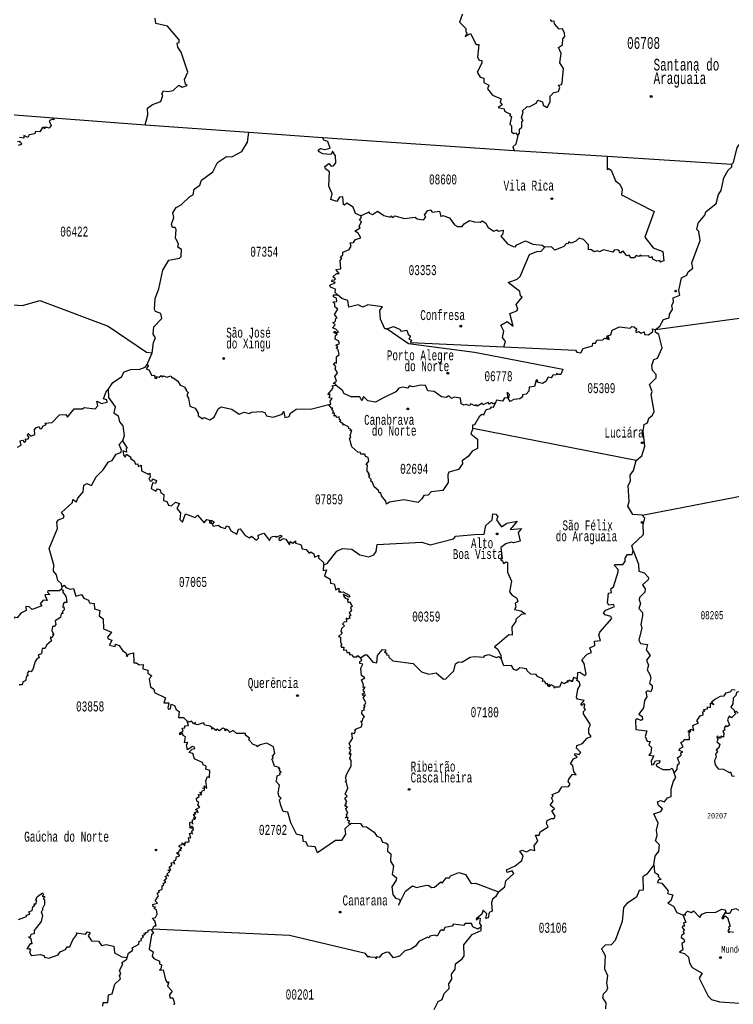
# Model space of a CAD drawing. Header units: millimetres. Extents: x 9851 to 10267, y 23387 to 23778.
# Drawn here: x 10053.2 to 10088.58, y 23584.72 to 23633.55 of the extents above; entities that cross this region are included whole.
import ezdxf
from ezdxf.enums import TextEntityAlignment as Align

# ---------------------------------------------------------------- set-up
doc = ezdxf.new("R2010")
doc.units = ezdxf.units.MM
doc.layers.add('3', color=7, linetype='Continuous')
doc.styles.add('MONOTXT', font='MONOTXT', dxfattribs={"height": 0.2})

# ---------------------------------------------------------------- blocks, each defined once
blk = doc.blocks.new('SEDE')
at = {"layer": '3', "color": 7, "linetype": 'Continuous'}
blk.add_circle((0, 0), 0.00451, dxfattribs=at)

msp = doc.modelspace()

# ---------------------------------------------------------------- linework, layer by layer
at = {"color": 7, "linetype": 'Continuous'}
for p, q in [((10049.691, 23629.077), (10054.872, 23628.686)), ((10054.872, 23628.686), (10059.423, 23628.344)), ((10059.423, 23628.344), (10064.557, 23627.976)), ((10064.557, 23627.976), (10068.203, 23627.719)), ((10068.203, 23627.719), (10077.714, 23627.068)), ((10077.714, 23627.068), (10082.328, 23626.788)), ((10082.328, 23626.788), (10088.508, 23626.385)), ((10059.524, 23616.45), (10059.772, 23617.026)), ((10083.77, 23611.691), (10075.663, 23613.282)), ((10084.058, 23608.981), (10093.977, 23610.897)), ((10055.283, 23605.427), (10055.272, 23605.302))]:
    msp.add_line(p, q, dxfattribs=at)
for points in [[(10059.423, 23628.344), (10059.55, 23628.828), (10059.541, 23629.162), (10059.787, 23629.352), (10060.19, 23629.492), (10060.29, 23629.794), (10060.245, 23629.883), (10060.332, 23630.024), (10060.539, 23629.988), (10060.806, 23630.044), (10061.093, 23630.302), (10061.257, 23630.21), (10061.498, 23630.293), (10061.418, 23630.355), (10061.361, 23630.582), (10061.54, 23630.96), (10061.198, 23631.936), (10061.039, 23632.19), (10061.011, 23632.391), (10061.111, 23632.425), (10061.112, 23632.551), (10060.527, 23633.23), (10059.944, 23633.362), (10059.909, 23633.635)], [(10075.16, 23633.841), (10074.999, 23633.428), (10075.317, 23633.119), (10075.319, 23632.954), (10075.388, 23632.89), (10075.289, 23632.728), (10075.541, 23632.873), (10075.825, 23632.327), (10075.964, 23632.317), (10075.888, 23631.699), (10075.987, 23631.549), (10076.112, 23631.536), (10076.118, 23631.391), (10075.872, 23630.952), (10076.035, 23630.699), (10076.206, 23630.658), (10076.206, 23630.444), (10076.452, 23630.312), (10076.398, 23630.126), (10076.633, 23629.803), (10077.07, 23629.627), (10077.012, 23629.471), (10077.127, 23629.328), (10076.927, 23629.203), (10077.212, 23629.14), (10077.233, 23629.02), (10077.527, 23628.872), (10077.49, 23628.798), (10077.585, 23628.747), (10077.506, 23628.365), (10077.583, 23628.295), (10077.586, 23627.99), (10077.691, 23627.917), (10077.782, 23627.946), (10077.903, 23627.808)], [(10077.903, 23627.808), (10077.985, 23627.929), (10077.979, 23628.124), (10078.089, 23628.225), (10078.091, 23628.521), (10078.159, 23628.532), (10078.085, 23628.686), (10078.156, 23628.965), (10078.115, 23629.02), (10078.363, 23629.249), (10078.46, 23629.231), (10078.801, 23629.412), (10078.894, 23629.557), (10079.123, 23629.48), (10079.153, 23629.317), (10079.357, 23629.202), (10079.504, 23629.478), (10079.491, 23629.769), (10079.677, 23629.937), (10079.909, 23629.986), (10079.978, 23630.192), (10079.911, 23630.314), (10080.06, 23630.342), (10080.086, 23630.425), (10080.164, 23631.136), (10079.986, 23631.413), (10080.045, 23631.87), (10079.92, 23632.18), (10080.118, 23632.305), (10080.125, 23632.604), (10080.232, 23632.72), (10080.206, 23632.882), (10080.104, 23633.095), (10079.953, 23633.084), (10079.709, 23633.346), (10079.697, 23633.479), (10079.589, 23633.457), (10079.516, 23633.559)], [(10088.508, 23626.385), (10088.595, 23626.478), (10088.778, 23627.208), (10089.247, 23627.841), (10089.367, 23628.522), (10089.683, 23628.854), (10089.683, 23629.072), (10089.861, 23629.34), (10089.815, 23629.536), (10089.677, 23629.71), (10089.742, 23629.794), (10089.703, 23630.043), (10089.855, 23630.481), (10090.228, 23631.07), (10090.25, 23631.668), (10090.378, 23631.902), (10090.707, 23632.109), (10090.816, 23632.456), (10091.095, 23632.488)], [(10054.872, 23628.686), (10054.888, 23628.594), (10054.825, 23628.628), (10054.658, 23628.543), (10054.758, 23628.306), (10054.65, 23628.179), (10054.509, 23628.225), (10054.405, 23628.139), (10054.44, 23628.208), (10054.332, 23628.21), (10054.193, 23627.993), (10053.98, 23628.012), (10053.955, 23627.887), (10053.672, 23627.838), (10053.607, 23627.718), (10053.41, 23627.813), (10053.402, 23627.681), (10053.191, 23627.711)], [(10059.772, 23617.026), (10059.834, 23617.542), (10059.934, 23617.771), (10059.808, 23617.964), (10059.845, 23618.327), (10060.248, 23618.738), (10060.202, 23618.977), (10059.923, 23619.075), (10059.884, 23619.185), (10059.913, 23619.729), (10060.099, 23620.201), (10060.288, 23621.137), (10060.599, 23621.627), (10061.118, 23621.731), (10061.198, 23621.81), (10061.213, 23622.152), (10061.034, 23622.265), (10061.07, 23622.442), (10060.917, 23622.713), (10060.96, 23623.152), (10060.903, 23623.248), (10060.777, 23623.252), (10060.725, 23623.412), (10060.845, 23623.746), (10060.792, 23623.971), (10060.948, 23624.247), (10061.2, 23624.37), (10061.641, 23624.791), (10061.793, 23624.873), (10061.85, 23625.149), (10062.131, 23625.355), (10062.213, 23625.603), (10062.775, 23626.007), (10063.007, 23626.471), (10063.452, 23626.765), (10063.71, 23626.759), (10064.213, 23627.012), (10064.485, 23627.475), (10064.557, 23627.976)], [(10070.119, 23623.823), (10069.841, 23623.934), (10069.729, 23624.258), (10069.419, 23624.451), (10069.308, 23624.356), (10069.246, 23624.394), (10069.217, 23624.765), (10069.058, 23624.746), (10068.92, 23624.535), (10068.632, 23624.63), (10068.688, 23624.912), (10068.531, 23625.303), (10068.551, 23626.005), (10068.365, 23626.15), (10068.328, 23626.276), (10068.531, 23626.416), (10068.639, 23626.282), (10068.763, 23626.31), (10068.875, 23626.449), (10068.86, 23626.808), (10068.702, 23627.036), (10068.665, 23626.897), (10068.586, 23626.876), (10068.23, 23626.897), (10068.04, 23627.004), (10068.002, 23627.085), (10068.108, 23627.162), (10068.332, 23627.118), (10068.595, 23627.182), (10068.47, 23627.506), (10068.276, 23627.571), (10068.203, 23627.719)], [(10077.903, 23627.808), (10077.789, 23627.387), (10077.648, 23627.242), (10077.714, 23627.068)], [(10053.091, 23627.514), (10053.223, 23627.534), (10053.187, 23627.484), (10053.284, 23627.437), (10053.271, 23627.365), (10053.119, 23627.315)], [(10082.328, 23626.788), (10082.321, 23626.127), (10082.395, 23626.17), (10082.517, 23626.097), (10082.733, 23625.567), (10082.958, 23625.398), (10083.066, 23625.142), (10083.039, 23624.869), (10084.66, 23624.045), (10084.189, 23622.773), (10084.605, 23622.233), (10085.092, 23622.063), (10085.13, 23621.587), (10084.951, 23621.52), (10084.952, 23621.612), (10084.789, 23621.573), (10084.582, 23621.671), (10084.564, 23621.795), (10084.418, 23621.743), (10084.385, 23621.838), (10084.02, 23621.823), (10083.99, 23621.876), (10083.893, 23621.803), (10083.762, 23621.857), (10083.667, 23621.739), (10083.504, 23621.739), (10083.413, 23621.869), (10083.308, 23621.838), (10083.115, 23622.074), (10083.015, 23622.047), (10083.037, 23621.989), (10082.938, 23621.997), (10082.943, 23622.079), (10082.834, 23622.145), (10082.673, 23622.12), (10082.602, 23622.029), (10082.136, 23622.142), (10081.94, 23622.033), (10081.847, 23622.092), (10081.673, 23622.044), (10081.517, 23622.149), (10081.405, 23622.133), (10081.397, 23622.384), (10081.147, 23622.654), (10080.933, 23622.72), (10080.765, 23622.571), (10080.541, 23622.471), (10080.42, 23622.54), (10080.386, 23622.436), (10080.303, 23622.456), (10080.185, 23622.308), (10079.729, 23622.123), (10079.57, 23622.296), (10079.238, 23622.267)], [(10084.722, 23618.187), (10084.931, 23618.356), (10085.125, 23618.683), (10085.399, 23618.764), (10085.416, 23618.951), (10085.559, 23619.172), (10085.526, 23619.389), (10085.607, 23619.537), (10085.595, 23619.758), (10085.93, 23619.896), (10085.878, 23620.117), (10086.019, 23620.748), (10086.274, 23620.881), (10086.346, 23621.041), (10086.574, 23621.234), (10086.517, 23621.492), (10086.941, 23622.607), (10086.863, 23623.047), (10086.769, 23623.156), (10086.835, 23623.456), (10087.163, 23623.852), (10087.21, 23624.025), (10087.73, 23624.443), (10087.85, 23624.888), (10087.977, 23625.089), (10088.114, 23625.712), (10088.319, 23626.084), (10088.502, 23626.257), (10088.508, 23626.385)], [(10068.96, 23619.909), (10068.846, 23620.031), (10068.859, 23620.192), (10068.61, 23620.292), (10068.582, 23620.385), (10068.863, 23620.526), (10068.68, 23620.561), (10068.682, 23620.658), (10068.794, 23620.636), (10068.854, 23620.697), (10068.724, 23620.802), (10068.91, 23620.965), (10069.042, 23620.971), (10068.866, 23621.16), (10069.116, 23621.202), (10069.084, 23621.604), (10069.171, 23621.716), (10069.111, 23621.79), (10069.217, 23621.892), (10069.215, 23622.025), (10069.535, 23622.16), (10069.63, 23622.328), (10069.59, 23622.48), (10069.751, 23622.496), (10069.844, 23622.652), (10070.112, 23622.728), (10069.984, 23622.972), (10069.821, 23623.067), (10070.071, 23623.235), (10070.026, 23623.321), (10070.151, 23623.536), (10070.045, 23623.62), (10070.143, 23623.737), (10070.119, 23623.823)], [(10070.119, 23623.823), (10070.531, 23624.031), (10070.532, 23623.959), (10070.691, 23623.884), (10070.944, 23624.06), (10071.252, 23623.841), (10071.604, 23623.754), (10071.621, 23623.821), (10071.708, 23623.74), (10071.796, 23623.832), (10072.273, 23623.687), (10072.812, 23623.763), (10072.91, 23623.684), (10073.225, 23623.627), (10073.327, 23623.764), (10073.268, 23623.88), (10073.44, 23624.091), (10073.575, 23624.118), (10073.651, 23624.012), (10074.011, 23624.057), (10074.075, 23623.798), (10074.172, 23623.848), (10074.515, 23623.721), (10074.762, 23623.374), (10074.899, 23623.303), (10075.135, 23623.289), (10075.238, 23623.436), (10075.499, 23623.588), (10075.74, 23623.526), (10076.047, 23623.507), (10076.127, 23623.581), (10076.291, 23623.471), (10076.43, 23623.252), (10076.709, 23623.068), (10076.857, 23623.13), (10076.935, 23623.064), (10077.165, 23623.121), (10077.155, 23622.916), (10077.052, 23622.823), (10077.388, 23622.44), (10077.66, 23622.302), (10077.758, 23622.282), (10077.847, 23622.39), (10078.274, 23622.587), (10078.645, 23622.425), (10079.11, 23622.377), (10079.238, 23622.267)], [(10077.204, 23617.322), (10077.284, 23617.598), (10077.132, 23617.793), (10077.194, 23618.105), (10077.045, 23618.397), (10077.374, 23618.588), (10077.67, 23618.354), (10077.506, 23618.983), (10077.844, 23619.112), (10077.9, 23619.197), (10077.82, 23619.426), (10078.117, 23619.79), (10078.024, 23619.856), (10077.999, 23620.072), (10077.418, 23620.519), (10077.859, 23620.678), (10078.004, 23620.814), (10078.474, 23621.915), (10078.838, 23622.059), (10079.059, 23622.068), (10079.238, 23622.267)], [(10068.866, 23615.421), (10068.878, 23615.472), (10068.744, 23615.506), (10068.902, 23615.634), (10068.82, 23615.864), (10068.956, 23616.04), (10068.842, 23616.234), (10068.873, 23616.353), (10068.764, 23616.486), (10068.842, 23616.55), (10068.907, 23616.516), (10068.898, 23616.838), (10069.038, 23616.954), (10068.99, 23617.178), (10068.887, 23617.282), (10068.975, 23617.332), (10068.873, 23617.403), (10069.058, 23617.498), (10069.008, 23617.621), (10068.84, 23617.705), (10068.862, 23617.897), (10068.937, 23617.951), (10068.787, 23618.026), (10068.807, 23618.112), (10068.924, 23618.019), (10069.005, 23618.055), (10068.874, 23618.205), (10068.71, 23618.263), (10068.832, 23618.423), (10068.718, 23618.542), (10068.847, 23618.562), (10068.868, 23618.738), (10068.93, 23618.772), (10068.801, 23618.94), (10068.973, 23619.199), (10068.819, 23619.308), (10068.824, 23619.462), (10068.73, 23619.555), (10068.919, 23619.577), (10068.909, 23619.75), (10068.763, 23619.816), (10068.759, 23619.914), (10068.96, 23619.909)], [(10071.413, 23618.222), (10071.308, 23618.224), (10071.082, 23618.708), (10071.054, 23619.124), (10071.183, 23619.305), (10070.453, 23619.41), (10070.209, 23619.299), (10069.987, 23619.419), (10069.522, 23619.29), (10069.46, 23619.627), (10069.175, 23619.728), (10068.96, 23619.909)], [(10052.865, 23619.405), (10053.333, 23619.384), (10054.2, 23619.626), (10057.59, 23618.357), (10059.488, 23617.066), (10059.772, 23617.026)], [(10084.722, 23618.187), (10091.357, 23619.082), (10093.122, 23619.655)], [(10071.413, 23618.222), (10071.731, 23618.338), (10072.069, 23618.183), (10072.098, 23618.11), (10072.387, 23618.162), (10072.453, 23617.961), (10072.567, 23617.853), (10072.499, 23617.711), (10072.628, 23617.66), (10072.582, 23617.537), (10077.204, 23617.322)], [(10071.413, 23618.222), (10072.473, 23617.499), (10075.752, 23617.06), (10080.119, 23616.224), (10080.034, 23615.963), (10079.882, 23615.953), (10079.834, 23616.025), (10079.79, 23615.935), (10079.63, 23615.926), (10079.546, 23615.786), (10079.4, 23615.831), (10079.289, 23615.612), (10079.114, 23615.517), (10078.875, 23615.582), (10078.863, 23615.669), (10078.8, 23615.671), (10078.718, 23615.355), (10078.459, 23615.329), (10078.439, 23615.133), (10078.317, 23614.979), (10078.121, 23614.94), (10078.12, 23614.848), (10078.003, 23614.748), (10077.701, 23614.719), (10077.522, 23614.613), (10077.44, 23614.744), (10077.483, 23614.959), (10077.365, 23615.073), (10077.38, 23614.774), (10077.238, 23614.791), (10077.141, 23614.637), (10076.84, 23614.68), (10076.782, 23614.557)], [(10077.204, 23617.322), (10080.757, 23617.168), (10080.816, 23617.067), (10081.012, 23617.038), (10081.142, 23617.239), (10081.602, 23617.373), (10081.616, 23617.51), (10081.74, 23617.518), (10081.819, 23617.661), (10082.106, 23617.676), (10082.199, 23617.753), (10082.421, 23617.689), (10082.414, 23617.807), (10082.346, 23617.823), (10082.358, 23617.739), (10082.307, 23617.747), (10082.318, 23617.881), (10082.5, 23617.921), (10082.574, 23618.155), (10082.93, 23618.318), (10083.466, 23618.255), (10083.545, 23618.33), (10083.662, 23618.316), (10083.801, 23618.208), (10083.728, 23618.107), (10083.766, 23618.043), (10083.881, 23618.097), (10084.009, 23618.008), (10084.164, 23618.078), (10084.181, 23617.942), (10084.374, 23617.919), (10084.583, 23618.087), (10084.577, 23618.213), (10084.722, 23618.187)], [(10083.77, 23611.691), (10084.044, 23611.929), (10084.196, 23612.394), (10084.109, 23613.137), (10084.157, 23613.479), (10084.318, 23613.565), (10084.386, 23613.791), (10084.581, 23613.938), (10084.662, 23614.122), (10084.508, 23614.958), (10084.554, 23615.107), (10084.427, 23615.453), (10084.749, 23615.79), (10084.763, 23615.952), (10084.566, 23616.156), (10084.537, 23616.402), (10084.635, 23616.693), (10084.823, 23616.77), (10085.051, 23617.272), (10084.88, 23617.937), (10084.729, 23618.059), (10084.722, 23618.187)], [(10057.582, 23615.215), (10057.82, 23615.558), (10058.246, 23615.848), (10058.377, 23616.082), (10058.702, 23616.197), (10059.16, 23616.222), (10059.426, 23616.313), (10059.524, 23616.45)], [(10059.524, 23616.45), (10059.583, 23616.4), (10059.471, 23616.23), (10059.596, 23616.181), (10059.743, 23615.907), (10059.879, 23615.922), (10059.905, 23615.777), (10059.999, 23615.772), (10059.973, 23615.858), (10060.104, 23615.823), (10060.208, 23615.914), (10060.258, 23615.834), (10060.328, 23615.897), (10060.497, 23615.816), (10060.692, 23615.888), (10060.752, 23615.776), (10060.782, 23615.813), (10061.039, 23615.619), (10061.161, 23615.43), (10061.406, 23615.322), (10061.388, 23615.254), (10061.462, 23615.235), (10061.438, 23615.18), (10061.553, 23615.056), (10061.489, 23614.918), (10061.56, 23614.79), (10061.626, 23614.388), (10061.892, 23614.281), (10062.048, 23614.038), (10062.051, 23613.91), (10062.271, 23613.758), (10062.335, 23613.826), (10062.628, 23613.709), (10062.845, 23613.838), (10063.037, 23614.252), (10063.185, 23614.347), (10063.708, 23614.24), (10064.071, 23613.982), (10064.33, 23614.095), (10064.568, 23614.017), (10064.71, 23614.091), (10065.176, 23614.119), (10065.355, 23614.072), (10065.433, 23613.909), (10065.761, 23613.842), (10066.205, 23613.993), (10066.294, 23614.113), (10066.341, 23613.822), (10066.562, 23613.879), (10066.619, 23614.043), (10066.902, 23614.243), (10067.679, 23614.253), (10068.531, 23614.473)], [(10053.092, 23612.354), (10053.27, 23612.449), (10053.226, 23612.67), (10053.342, 23612.706), (10053.433, 23612.591), (10053.498, 23612.655), (10053.479, 23612.761), (10053.608, 23612.752), (10053.66, 23612.83), (10053.585, 23612.951), (10053.622, 23613.023), (10053.756, 23612.899), (10053.942, 23612.981), (10053.926, 23613.213), (10054.002, 23613.303), (10054.15, 23613.375), (10054.217, 23613.267), (10054.296, 23613.28), (10054.344, 23613.394), (10054.516, 23613.47), (10054.449, 23613.54), (10054.809, 23613.576), (10055.176, 23613.955), (10055.478, 23613.976), (10055.567, 23613.834), (10055.904, 23614.256), (10056.309, 23614.252), (10056.395, 23614.311), (10056.946, 23614.247), (10057.075, 23614.395), (10057.028, 23614.625), (10057.251, 23614.525), (10057.536, 23614.591), (10057.524, 23614.703), (10057.356, 23614.748), (10057.496, 23615.154), (10057.582, 23615.215)], [(10057.582, 23615.215), (10057.595, 23614.814), (10057.935, 23614.354), (10057.869, 23614.052), (10058.085, 23613.9), (10058.15, 23613.608), (10058.31, 23613.405), (10058.379, 23612.92), (10058.287, 23612.662)], [(10068.531, 23614.473), (10068.616, 23614.483), (10068.587, 23614.632), (10068.688, 23614.76), (10068.54, 23614.803), (10068.59, 23614.966), (10068.47, 23614.965), (10068.717, 23615.258), (10068.747, 23615.347), (10068.675, 23615.398), (10068.866, 23615.421)], [(10076.782, 23614.557), (10076.677, 23614.501), (10076.608, 23614.575), (10076.475, 23614.485), (10076.428, 23614.564), (10076.164, 23614.458), (10076.129, 23614.542), (10075.892, 23614.385), (10075.85, 23614.451), (10075.787, 23614.395), (10075.546, 23614.497), (10075.492, 23614.401), (10075.358, 23614.471), (10075.225, 23614.428), (10075.09, 23614.507), (10075.05, 23614.784), (10074.735, 23614.837), (10074.605, 23614.76), (10074.477, 23614.898), (10074.335, 23614.816), (10074.103, 23614.849), (10073.749, 23615.111), (10073.438, 23615.142), (10073.31, 23615.403), (10073.082, 23615.432), (10072.685, 23615.336), (10072.531, 23615.394), (10072.429, 23615.277), (10072.19, 23615.324), (10071.995, 23615.271), (10071.852, 23615.104), (10071.229, 23614.795), (10070.837, 23614.587), (10070.459, 23614.65), (10070.237, 23614.858), (10070.166, 23614.652), (10070.07, 23614.845), (10069.629, 23614.854), (10069.27, 23615.017), (10069.219, 23615.147), (10068.866, 23615.421)], [(10075.663, 23613.282), (10075.66, 23613.452), (10075.768, 23613.473), (10076.02, 23613.905), (10076.118, 23613.987), (10076.203, 23613.957), (10076.331, 23614.224), (10076.543, 23614.262), (10076.592, 23614.35), (10076.684, 23614.328), (10076.782, 23614.557)], [(10075.663, 23613.282), (10075.564, 23613.019), (10075.895, 23612.751), (10075.888, 23612.28), (10075.629, 23612.154), (10075.452, 23611.908), (10075.144, 23611.678), (10075.151, 23611.528), (10074.946, 23611.238), (10074.474, 23611.118), (10074.417, 23610.987), (10074.44, 23610.593), (10074.176, 23610.198), (10073.597, 23610.132), (10073.444, 23609.978), (10073.238, 23609.948), (10073.14, 23609.783), (10072.947, 23609.613), (10072.241, 23609.733), (10071.531, 23609.616), (10071.379, 23609.531), (10071.355, 23609.681), (10071.128, 23609.936), (10071.102, 23610.082), (10071.013, 23610.091), (10070.987, 23610.208), (10070.772, 23610.38), (10070.688, 23610.601), (10070.6, 23610.657), (10070.631, 23610.741), (10070.506, 23610.867), (10070.556, 23610.939), (10070.47, 23610.996), (10070.529, 23611.038), (10070.421, 23611.158), (10070.425, 23611.264), (10070.447, 23611.456), (10070.382, 23611.497), (10070.508, 23611.656), (10070.472, 23611.844), (10070.339, 23611.886), (10070.304, 23611.997), (10070.105, 23612.004), (10070.095, 23612.087), (10069.96, 23612.098), (10069.657, 23612.364), (10069.545, 23612.799), (10069.62, 23612.85), (10069.583, 23612.923), (10069.658, 23613.191), (10069.577, 23613.173), (10069.605, 23613.251), (10069.519, 23613.271), (10069.504, 23613.352), (10069.271, 23613.48), (10069.221, 23613.45), (10069.24, 23613.509), (10069.058, 23613.623), (10069.121, 23613.685), (10069.049, 23613.724), (10069.031, 23613.863), (10068.938, 23613.819), (10068.858, 23613.928), (10068.789, 23613.886), (10068.807, 23614.038), (10068.699, 23614.037), (10068.754, 23614.142), (10068.654, 23614.229), (10068.726, 23614.287), (10068.635, 23614.301), (10068.531, 23614.473)], [(10055.283, 23605.427), (10055.274, 23605.576), (10055.095, 23605.743), (10055.015, 23606.017), (10054.878, 23606.2), (10054.887, 23606.51), (10054.665, 23607.319), (10055.065, 23608.315), (10055.039, 23608.632), (10055.128, 23608.752), (10055.364, 23608.852), (10055.4, 23608.945), (10055.27, 23609.115), (10055.808, 23609.599), (10055.83, 23609.763), (10056.013, 23609.64), (10056.074, 23609.815), (10056.34, 23610.137), (10056.369, 23610.469), (10056.524, 23610.549), (10056.762, 23610.451), (10056.994, 23610.876), (10057.341, 23611.228), (10057.594, 23611.623), (10057.788, 23611.695), (10057.983, 23611.999), (10058.214, 23612.089), (10058.249, 23612.207), (10058.126, 23612.477), (10058.287, 23612.662)], [(10058.287, 23612.662), (10058.528, 23612.306), (10058.476, 23612.264), (10058.498, 23612.103), (10058.318, 23612.167), (10058.341, 23611.967), (10058.431, 23611.852), (10058.496, 23612.002), (10058.711, 23611.85), (10058.693, 23611.793), (10058.868, 23611.682), (10058.937, 23611.514), (10059.053, 23611.525), (10059.078, 23611.395), (10059.216, 23611.466), (10059.233, 23611.171), (10059.561, 23611.005), (10059.651, 23611.065), (10059.668, 23610.857), (10059.607, 23610.801), (10059.673, 23610.669), (10059.771, 23610.679), (10059.789, 23610.779), (10059.985, 23610.696), (10059.926, 23610.545), (10059.779, 23610.575), (10059.712, 23610.3), (10059.952, 23610.172), (10060.033, 23610.28), (10060.166, 23610.234), (10060.193, 23610.09), (10060.338, 23610.003), (10060.334, 23609.708), (10060.495, 23609.661), (10060.58, 23609.468), (10060.727, 23609.445), (10060.921, 23609.619), (10061.122, 23609.559), (10060.989, 23609.31), (10061.166, 23609.096), (10061.138, 23608.768), (10061.27, 23608.638), (10061.425, 23609.043), (10061.893, 23608.861), (10062.008, 23608.987), (10062.337, 23608.603), (10062.469, 23608.771), (10062.603, 23608.724), (10062.615, 23608.597), (10062.706, 23608.56), (10062.698, 23608.73), (10062.84, 23608.646), (10062.735, 23608.525), (10062.795, 23608.427), (10063.046, 23608.481), (10063.171, 23608.378), (10063.408, 23608.323), (10063.45, 23608.456), (10063.56, 23608.418), (10063.672, 23608.202), (10063.955, 23608.042), (10064.038, 23608.292), (10064.121, 23608.301), (10064.369, 23607.963), (10064.599, 23607.857), (10064.694, 23607.941), (10064.939, 23607.747), (10065.039, 23607.84), (10065.027, 23607.983), (10065.303, 23608.089), (10065.59, 23607.728), (10065.667, 23607.883), (10065.752, 23607.913), (10065.881, 23607.936), (10065.921, 23607.88), (10066.138, 23607.98), (10066.217, 23607.924), (10066.045, 23607.827), (10066.052, 23607.772), (10066.119, 23607.723), (10066.262, 23607.823), (10066.394, 23607.791), (10066.567, 23607.511), (10066.615, 23607.674), (10066.74, 23607.589), (10066.868, 23607.703), (10066.876, 23607.587), (10067.136, 23607.526), (10067.201, 23607.303), (10067.396, 23607.274), (10067.55, 23607.09), (10067.635, 23607.164), (10067.783, 23607.059), (10067.812, 23606.903), (10068.037, 23606.994), (10068.016, 23606.865), (10068.261, 23606.636), (10068.257, 23606.513)], [(10084.058, 23608.981), (10083.597, 23609.007), (10083.347, 23609.424), (10083.409, 23609.654), (10083.364, 23610.443), (10083.483, 23610.661), (10083.472, 23610.971), (10083.634, 23611.198), (10083.77, 23611.691)], [(10068.257, 23606.513), (10068.448, 23606.577), (10068.919, 23607.194), (10069.196, 23607.329), (10069.672, 23607.297), (10070.067, 23607.018), (10070.512, 23606.905), (10070.764, 23607.017), (10070.873, 23607.173), (10070.917, 23607.523), (10073.131, 23607.644), (10073.543, 23607.515), (10074.712, 23607.808), (10074.824, 23607.94), (10075.753, 23608.017), (10076.228, 23608.03), (10076.306, 23608.462), (10076.617, 23608.74), (10076.656, 23609.038), (10076.808, 23609.034), (10076.903, 23608.908), (10076.837, 23608.747), (10077.093, 23608.408), (10077.353, 23608.581), (10077.871, 23608.675), (10077.508, 23608.275), (10078.082, 23608.318), (10077.908, 23608.119), (10078.018, 23607.686), (10077.688, 23607.607), (10077.563, 23607.646), (10077.294, 23607.563), (10077.06, 23607.37), (10077.112, 23606.815), (10077.03, 23606.765), (10077.14, 23606.718), (10077.19, 23606.588), (10077.317, 23606.659), (10077.379, 23606.624), (10077.382, 23606.156), (10077.578, 23605.711), (10077.485, 23605.181), (10077.602, 23605.019), (10077.843, 23604.87), (10077.892, 23604.679), (10077.77, 23604.606), (10077.799, 23604.422), (10077.738, 23604.305), (10078.043, 23604.241), (10078.274, 23604.093), (10078.065, 23604.051), (10077.797, 23603.807), (10077.797, 23603.701), (10077.595, 23603.441), (10077.609, 23603.024), (10077.446, 23603.046), (10076.869, 23602.542), (10076.744, 23602.456), (10076.91, 23602.337), (10077.061, 23602.02), (10077.062, 23601.865)], [(10083.617, 23607.224), (10083.541, 23607.479), (10084.12, 23608.021), (10084.11, 23608.53), (10084.186, 23608.835), (10084.058, 23608.981)], [(10080.853, 23600.861), (10080.866, 23601.173), (10080.966, 23601.187), (10081.21, 23601.031), (10081.282, 23601.091), (10081.18, 23601.618), (10081.072, 23601.803), (10081.328, 23602.088), (10081.543, 23602.171), (10081.47, 23602.393), (10081.708, 23602.51), (10081.701, 23602.732), (10082.001, 23602.762), (10081.915, 23603.032), (10081.958, 23603.17), (10082.553, 23603.858), (10082.515, 23603.952), (10082.222, 23604.035), (10082.151, 23604.135), (10082.263, 23604.268), (10082.688, 23604.448), (10082.638, 23604.547), (10082.405, 23604.508), (10082.348, 23604.629), (10082.397, 23605.105), (10082.543, 23605.143), (10082.504, 23605.319), (10082.635, 23605.42), (10082.87, 23606.165), (10082.873, 23606.279), (10082.697, 23606.476), (10082.71, 23606.539), (10083.096, 23606.529), (10083.226, 23606.676), (10083.212, 23606.846), (10083.334, 23607.027), (10083.562, 23607.029), (10083.617, 23607.224)], [(10083.617, 23607.224), (10083.876, 23606.546), (10083.894, 23606.207), (10084.159, 23606.124), (10084.371, 23605.889), (10084.351, 23605.77), (10084.078, 23605.519), (10084.209, 23605.317), (10084.195, 23605.156), (10083.934, 23604.888), (10083.912, 23604.778), (10083.978, 23604.601), (10083.891, 23604.345), (10084.08, 23604.151), (10084.085, 23603.989), (10083.996, 23603.557), (10084.05, 23603.392), (10083.888, 23602.775), (10083.97, 23602.608), (10084.32, 23602.567), (10084.257, 23602.305), (10084.465, 23602.017), (10084.268, 23601.792), (10084.379, 23601.544), (10084.315, 23601.311), (10084.449, 23601.079), (10084.489, 23600.915), (10084.419, 23600.651), (10084.563, 23600.532), (10084.559, 23600.384), (10084.486, 23600.212), (10084.334, 23600.272), (10084.24, 23600.222), (10084.297, 23599.976), (10084.182, 23599.792), (10084.12, 23599.422), (10083.892, 23599.104), (10084.062, 23598.989), (10084.077, 23598.836), (10084.018, 23598.795), (10083.812, 23598.87), (10083.723, 23598.811), (10083.747, 23598.346), (10084.287, 23598.285), (10084.209, 23598.004), (10084.305, 23597.774), (10084.455, 23597.751), (10084.384, 23597.592), (10084.527, 23597.45), (10084.485, 23597.188), (10084.397, 23597.078), (10084.639, 23597.038), (10084.503, 23596.797), (10084.529, 23596.599), (10084.622, 23596.613), (10084.724, 23596.792), (10084.938, 23596.803), (10084.92, 23596.699), (10084.75, 23596.608), (10084.778, 23596.529), (10085.087, 23596.362), (10085.437, 23596.36), (10085.553, 23596.433), (10085.646, 23596.189)], [(10068.257, 23606.513), (10068.237, 23606.24), (10068.413, 23606.272), (10068.315, 23605.976), (10068.596, 23605.809), (10068.61, 23605.604), (10068.797, 23605.581), (10068.869, 23605.281), (10069.027, 23605.35), (10069.027, 23605.159), (10069.083, 23605.213), (10069.083, 23605.161), (10069.229, 23605.18), (10069.529, 23605.009), (10069.567, 23604.938), (10069.516, 23604.905), (10069.259, 23605.043), (10069.233, 23605.005), (10069.339, 23604.865), (10069.508, 23604.815), (10069.443, 23604.789), (10069.464, 23604.652), (10069.549, 23604.679), (10069.67, 23604.498), (10069.688, 23604.445), (10069.597, 23604.398), (10069.641, 23604.237), (10069.54, 23604.142), (10069.611, 23604.008), (10069.537, 23603.953), (10069.56, 23603.863), (10069.456, 23603.813), (10069.379, 23603.865), (10069.4, 23603.681), (10069.288, 23603.679), (10069.198, 23603.583), (10069.301, 23603.484), (10069.159, 23603.358), (10069.114, 23603.204), (10069.186, 23603.127), (10069.012, 23602.959), (10069.111, 23602.935), (10069.096, 23602.655), (10069.169, 23602.601), (10069.112, 23602.52), (10069.143, 23602.437), (10069.264, 23602.428), (10069.258, 23602.29), (10069.378, 23602.301), (10069.422, 23602.161), (10069.554, 23602.161), (10069.552, 23602.044), (10069.668, 23602.07), (10069.731, 23601.952), (10069.917, 23601.953), (10069.968, 23602.021), (10070.087, 23601.901)], [(10055.272, 23605.302), (10055.169, 23605.23), (10054.595, 23605.231), (10054.573, 23605.166), (10054.698, 23605.045), (10054.438, 23605.02), (10054.562, 23604.742), (10054.365, 23604.756), (10054.211, 23604.587), (10054.299, 23604.474), (10053.814, 23604.303), (10053.662, 23604.439), (10053.495, 23604.443), (10053.517, 23604.244), (10053.255, 23604.121), (10053.071, 23603.879), (10052.91, 23603.918), (10052.926, 23603.857)], [(10055.272, 23605.302), (10055.37, 23605.238), (10055.325, 23605.178), (10055.488, 23604.954), (10055.519, 23604.793), (10055.532, 23604.653), (10055.403, 23604.643), (10055.355, 23604.568), (10055.333, 23604.411), (10055.381, 23604.432), (10055.41, 23604.287), (10055.313, 23604.202), (10055.328, 23604.105), (10055.259, 23604.107), (10055.225, 23603.906), (10054.958, 23603.736), (10054.981, 23603.557), (10054.908, 23603.452), (10054.821, 23603.462), (10054.789, 23603.256), (10054.872, 23603.08), (10054.822, 23603.052), (10054.879, 23603.053), (10054.815, 23602.913), (10054.709, 23602.909), (10054.771, 23602.751), (10054.536, 23602.55), (10054.441, 23602.359), (10054.316, 23602.362), (10054.279, 23602.107), (10054.115, 23602.059), (10054.156, 23601.902), (10054.061, 23601.877), (10053.969, 23601.725), (10053.849, 23601.321), (10053.744, 23601.216), (10053.629, 23601.234), (10053.561, 23601.099), (10053.62, 23601.007), (10053.54, 23601), (10053.491, 23600.768), (10053.358, 23600.707), (10053.314, 23600.566), (10053.168, 23600.559)], [(10055.283, 23605.427), (10055.41, 23605.5), (10055.477, 23605.399), (10055.705, 23605.304), (10055.87, 23605.334), (10055.983, 23604.955), (10056.257, 23605.043), (10056.376, 23604.869), (10056.608, 23604.768), (10056.659, 23604.638), (10056.887, 23604.604), (10056.903, 23604.336), (10057.165, 23604.246), (10057.136, 23603.982), (10057.331, 23603.845), (10057.354, 23603.34), (10057.742, 23603.181), (10057.548, 23602.929), (10057.58, 23602.847), (10057.759, 23602.775), (10057.656, 23602.527), (10057.923, 23602.471), (10057.95, 23602.578), (10058.133, 23602.51), (10058.291, 23602.261), (10058.464, 23602.149), (10058.502, 23601.956), (10058.594, 23602.077), (10058.838, 23602.153), (10058.85, 23601.653), (10058.987, 23601.656), (10059.121, 23601.553), (10059.325, 23601.569), (10059.31, 23601.355), (10059.551, 23601.291), (10059.557, 23601.14), (10059.748, 23601.01), (10059.62, 23600.868), (10059.681, 23600.456), (10059.84, 23600.342), (10059.887, 23600.179), (10060.427, 23599.915), (10060.336, 23599.669), (10060.594, 23599.678), (10060.538, 23599.429), (10060.58, 23599.352), (10060.679, 23599.369), (10060.709, 23599.6), (10060.872, 23599.538), (10060.956, 23599.338), (10061.103, 23599.24), (10061.075, 23598.944), (10061.326, 23598.948), (10061.508, 23598.753)], [(10070.087, 23601.901), (10070.31, 23602.052), (10070.411, 23602.048), (10070.714, 23601.694), (10070.901, 23601.647), (10070.931, 23602.01), (10071.189, 23602.308), (10071.335, 23602.294), (10071.356, 23602.228), (10071.29, 23602.201), (10071.405, 23602.116), (10071.378, 23602.045), (10071.477, 23602.042), (10071.492, 23601.935), (10071.706, 23601.761), (10072.707, 23601.627), (10073.115, 23601.202), (10073.478, 23601.099), (10073.84, 23601.16), (10074.212, 23600.846), (10074.323, 23600.862), (10074.719, 23601.262), (10074.806, 23601.604), (10074.947, 23601.698), (10075.127, 23601.692), (10075.525, 23601.942), (10075.751, 23601.971), (10076.212, 23601.934), (10076.276, 23602.024), (10076.455, 23602.071), (10076.823, 23601.916), (10076.957, 23601.972), (10077.062, 23601.865)], [(10069.574, 23593.645), (10069.506, 23593.722), (10069.558, 23593.797), (10069.451, 23593.845), (10069.449, 23593.846), (10069.454, 23593.849), (10069.489, 23593.98), (10069.333, 23593.967), (10069.43, 23594.045), (10069.388, 23594.098), (10069.462, 23594.202), (10069.362, 23594.411), (10069.445, 23594.511), (10069.364, 23594.523), (10069.38, 23594.576), (10069.342, 23594.539), (10069.334, 23594.609), (10069.403, 23594.642), (10069.346, 23594.704), (10069.416, 23594.775), (10069.323, 23594.939), (10069.43, 23595.042), (10069.337, 23595.134), (10069.463, 23595.435), (10069.407, 23595.718), (10069.334, 23595.765), (10069.395, 23595.835), (10069.348, 23595.937), (10069.416, 23596.142), (10069.635, 23596.531), (10069.628, 23596.809), (10069.561, 23596.907), (10069.638, 23597.116), (10069.583, 23597.169), (10069.556, 23597.112), (10069.553, 23597.171), (10069.623, 23597.32), (10069.533, 23597.448), (10069.612, 23597.485), (10069.538, 23597.639), (10069.705, 23597.893), (10069.669, 23598.177), (10069.785, 23598.157), (10069.844, 23598.257), (10069.796, 23598.308), (10069.878, 23598.388), (10070.142, 23598.488), (10070.177, 23598.627), (10070.108, 23598.769), (10070.192, 23598.768), (10070.203, 23598.899), (10070.294, 23598.98), (10070.157, 23599.142), (10070.17, 23599.298), (10070.296, 23599.331), (10070.253, 23599.401), (10070.333, 23599.494), (10070.254, 23599.571), (10070.317, 23599.568), (10070.362, 23599.693), (10070.224, 23599.914), (10070.345, 23600.059), (10070.233, 23600.042), (10070.183, 23600.108), (10070.315, 23600.185), (10070.226, 23600.299), (10070.334, 23600.443), (10070.227, 23600.434), (10070.246, 23600.571), (10070.142, 23600.812), (10070.314, 23600.909), (10070.15, 23601.023), (10070.119, 23601.387), (10070.204, 23601.584), (10070.058, 23601.617), (10070.055, 23601.715), (10070.157, 23601.779), (10070.087, 23601.901)], [(10080.853, 23600.861), (10080.664, 23600.931), (10080.586, 23600.71), (10080.59, 23600.78), (10080.531, 23600.737), (10080.443, 23600.792), (10080.39, 23600.729), (10080.344, 23600.781), (10080.357, 23600.671), (10080.302, 23600.701), (10080.214, 23600.611), (10080.053, 23600.693), (10079.963, 23600.441), (10079.734, 23600.455), (10079.721, 23600.404), (10079.705, 23600.482), (10079.553, 23600.561), (10079.451, 23600.463), (10079.478, 23600.58), (10079.376, 23600.505), (10079.388, 23600.624), (10079.319, 23600.594), (10079.22, 23600.742), (10079.119, 23600.731), (10079.158, 23600.838), (10078.865, 23600.979), (10078.809, 23601.073), (10078.537, 23601.088), (10078.352, 23601.258), (10078.333, 23601.358), (10077.993, 23601.4), (10077.837, 23601.279), (10077.701, 23601.328), (10077.581, 23601.517), (10077.198, 23601.507), (10077.062, 23601.865)], [(10076.935, 23590.301), (10077.252, 23590.536), (10077.309, 23590.844), (10077.698, 23591.2), (10077.621, 23591.34), (10077.361, 23591.256), (10077.333, 23591.39), (10077.758, 23591.579), (10078.09, 23591.847), (10078.153, 23592.083), (10078.002, 23592.305), (10078.103, 23592.356), (10078.318, 23592.285), (10078.544, 23592.396), (10078.733, 23592.353), (10078.701, 23592.593), (10078.885, 23592.803), (10078.77, 23593.101), (10078.947, 23593.101), (10079.005, 23593.264), (10079.402, 23593.517), (10079.311, 23593.688), (10079.358, 23593.83), (10079.547, 23593.931), (10079.703, 23593.928), (10079.742, 23594.042), (10079.575, 23594.314), (10079.708, 23594.417), (10079.5, 23594.588), (10079.647, 23594.791), (10079.569, 23594.951), (10079.655, 23595.041), (10079.6, 23595.131), (10079.925, 23595.255), (10080.078, 23595.511), (10080.401, 23595.52), (10080.487, 23595.629), (10080.395, 23595.775), (10080.429, 23595.886), (10080.611, 23596.131), (10080.782, 23596.103), (10080.678, 23596.267), (10080.63, 23596.547), (10080.511, 23596.647), (10080.662, 23596.892), (10080.834, 23596.969), (10080.708, 23597.096), (10080.752, 23597.153), (10080.945, 23597.108), (10081.013, 23597.215), (10080.813, 23597.423), (10080.822, 23597.552), (10081.109, 23597.649), (10081.33, 23597.925), (10081.53, 23598), (10081.417, 23598.174), (10081.417, 23598.411), (10081.496, 23598.577), (10081.149, 23599.132), (10081.151, 23599.24), (10081.256, 23599.34), (10081.192, 23599.429), (10081.222, 23599.589), (10081.175, 23599.638), (10081.075, 23599.543), (10081.023, 23599.588), (10081.184, 23599.793), (10080.853, 23599.859), (10080.806, 23599.933), (10080.87, 23600.34), (10080.985, 23600.545), (10080.961, 23600.703), (10080.827, 23600.772), (10080.853, 23600.861)], [(10089.33, 23600.837), (10089.174, 23600.673), (10089.161, 23600.486), (10088.959, 23600.398), (10088.914, 23600.244), (10088.744, 23600.183), (10088.707, 23600.026), (10088.58, 23599.908), (10088.558, 23599.621), (10088.463, 23599.458), (10088.619, 23599.313), (10088.636, 23599.182), (10088.722, 23599.261), (10088.825, 23599.154)], [(10085.646, 23596.189), (10085.802, 23596.376), (10085.815, 23596.603), (10085.908, 23596.677), (10085.818, 23596.94), (10085.999, 23597.076), (10085.982, 23597.194), (10086.071, 23597.243), (10085.897, 23597.311), (10085.933, 23597.404), (10086.094, 23597.482), (10085.976, 23597.697), (10086.113, 23597.762), (10086.139, 23597.854), (10086.403, 23597.853), (10086.387, 23598.184), (10086.477, 23598.267), (10086.428, 23598.297), (10086.371, 23598.216), (10086.348, 23598.264), (10086.483, 23598.372), (10086.623, 23598.295), (10086.57, 23598.551), (10086.846, 23598.68), (10086.768, 23598.775), (10086.934, 23599.024), (10087.092, 23599.082), (10087.069, 23599.222), (10087.171, 23599.259), (10087.097, 23599.336), (10087.293, 23599.365), (10087.308, 23599.464), (10087.444, 23599.442), (10087.454, 23599.646), (10087.615, 23599.581), (10087.505, 23599.718), (10087.649, 23599.835), (10087.943, 23600.007), (10088.125, 23600.015), (10088.218, 23600.174), (10088.455, 23600.239), (10088.508, 23600.326), (10088.68, 23600.309)], [(10088.716, 23599.155), (10088.484, 23598.931), (10088.375, 23599.001), (10088.3, 23598.823), (10088.387, 23598.556), (10088.271, 23598.486), (10088.205, 23598.547), (10088.132, 23598.419), (10088.161, 23598.338), (10088.058, 23598.248), (10088.115, 23598.158), (10088.088, 23597.972), (10087.973, 23598.016), (10087.945, 23597.907), (10087.897, 23597.976), (10087.829, 23597.911), (10087.818, 23598.029), (10087.755, 23597.988), (10087.814, 23597.84), (10087.761, 23597.73), (10087.915, 23597.615), (10087.869, 23597.444), (10087.734, 23597.34), (10087.802, 23597.262), (10087.69, 23597.123), (10087.724, 23596.981), (10087.644, 23596.811), (10087.685, 23596.6), (10087.83, 23596.397), (10088.075, 23596.378), (10088.395, 23596.22), (10088.441, 23596.256), (10088.505, 23596.054), (10088.645, 23596.034)], [(10059.776, 23588.449), (10059.858, 23588.611), (10059.959, 23588.605), (10059.896, 23588.862), (10059.784, 23588.985), (10059.927, 23589.021), (10060.015, 23589.189), (10059.972, 23589.406), (10059.862, 23589.472), (10059.924, 23589.539), (10059.816, 23589.559), (10059.797, 23589.666), (10060.031, 23589.734), (10059.91, 23589.847), (10060.071, 23590.092), (10060.01, 23590.222), (10060.13, 23590.273), (10060.076, 23590.343), (10060.264, 23590.425), (10060.253, 23590.594), (10060.345, 23590.643), (10060.308, 23590.706), (10060.448, 23590.784), (10060.35, 23590.861), (10060.49, 23590.97), (10060.416, 23591.052), (10060.535, 23591.118), (10060.59, 23591.069), (10060.488, 23591.18), (10060.636, 23591.312), (10060.542, 23591.372), (10060.691, 23591.39), (10060.607, 23591.526), (10060.744, 23591.62), (10060.71, 23591.731), (10060.834, 23591.745), (10060.877, 23591.671), (10060.857, 23591.85), (10060.937, 23591.861), (10060.976, 23592.026), (10061.115, 23592.083), (10061.1, 23592.17), (10061.016, 23592.171), (10061.054, 23592.226), (10060.965, 23592.218), (10061.11, 23592.279), (10061.125, 23592.371), (10061.201, 23592.338), (10061.147, 23592.436), (10061.231, 23592.484), (10061.098, 23592.528), (10061.115, 23592.607), (10061.257, 23592.65), (10061.245, 23592.726), (10061.378, 23592.574), (10061.335, 23592.692), (10061.418, 23592.679), (10061.407, 23592.756), (10061.481, 23592.784), (10061.538, 23592.752), (10061.595, 23592.808), (10061.569, 23592.984), (10061.687, 23592.98), (10061.612, 23593.196), (10061.709, 23593.223), (10061.762, 23593.151), (10061.725, 23593.299), (10061.809, 23593.373), (10061.735, 23593.441), (10061.809, 23593.464), (10061.736, 23593.546), (10061.655, 23593.456), (10061.632, 23593.733), (10061.746, 23593.762), (10061.766, 23593.651), (10061.768, 23593.86), (10061.891, 23593.895), (10061.791, 23593.965), (10061.931, 23593.956), (10061.819, 23594.133), (10061.925, 23594.167), (10061.852, 23594.216), (10061.978, 23594.287), (10062.038, 23594.212), (10062.02, 23594.319), (10061.922, 23594.375), (10062.121, 23594.496), (10062.026, 23594.606), (10062.075, 23594.736), (10061.976, 23594.792), (10061.966, 23594.944), (10062.09, 23595.019), (10062.065, 23595.126), (10062.225, 23595.104), (10062.135, 23595.236), (10062.221, 23595.223), (10062.239, 23595.308), (10062.364, 23595.332), (10062.367, 23595.404), (10062.285, 23595.433), (10062.381, 23595.477), (10062.347, 23595.551), (10062.481, 23595.435), (10062.434, 23595.795), (10062.507, 23596.023), (10062.616, 23595.972), (10062.63, 23596.311), (10062.427, 23596.383), (10062.449, 23596.537), (10062.293, 23596.589), (10062.276, 23596.698), (10061.858, 23596.886), (10061.788, 23597.156), (10061.583, 23597.205), (10061.744, 23597.371), (10061.88, 23597.411), (10061.871, 23597.475), (10061.762, 23597.509), (10061.516, 23597.344), (10061.474, 23597.585), (10061.533, 23597.711), (10061.37, 23597.687), (10061.417, 23597.983), (10061.303, 23598.046), (10061.263, 23598.162), (10061.129, 23598.086), (10061.142, 23598.19), (10061.304, 23598.26), (10061.252, 23598.418), (10061.388, 23598.428), (10061.387, 23598.527), (10061.567, 23598.541), (10061.508, 23598.753)], [(10069.574, 23593.645), (10069.321, 23593.427), (10069.357, 23593.163), (10069.156, 23592.85), (10068.857, 23592.837), (10067.956, 23592.236), (10067.844, 23592.523), (10067.487, 23592.558), (10067.4, 23592.754), (10067.251, 23592.797), (10067.243, 23593.078), (10066.918, 23593.161), (10066.641, 23593.725), (10066.492, 23594.242), (10066.264, 23594.276), (10066.138, 23594.58), (10066.081, 23594.863), (10066.163, 23594.95), (10066.068, 23595.012), (10066.008, 23595.185), (10066.08, 23595.581), (10065.908, 23595.772), (10065.945, 23595.906), (10065.958, 23596.054), (10066.112, 23596.12), (10066.091, 23596.205), (10066.168, 23596.244), (10066.077, 23596.298), (10066.09, 23596.427), (10066.015, 23596.417), (10066.058, 23596.467), (10065.832, 23596.537), (10065.752, 23596.782), (10065.7, 23596.875), (10065.765, 23596.934), (10065.734, 23597.032), (10065.841, 23597.149), (10065.777, 23597.488), (10065.443, 23597.662), (10065.115, 23597.588), (10064.978, 23597.481), (10064.964, 23597.543), (10064.77, 23597.605), (10064.565, 23597.838), (10064.594, 23597.926), (10064.386, 23598.066), (10064.393, 23598.144), (10063.949, 23598.151), (10063.776, 23598.296), (10063.603, 23598.197), (10063.588, 23598.272), (10063.43, 23598.358), (10063.389, 23598.286), (10063.365, 23598.381), (10063.263, 23598.42), (10063.098, 23598.283), (10062.975, 23598.359), (10062.924, 23598.299), (10062.794, 23598.411), (10062.708, 23598.366), (10062.739, 23598.435), (10062.635, 23598.519), (10062.376, 23598.565), (10062.317, 23598.68), (10062.005, 23598.573), (10061.905, 23598.61), (10061.916, 23598.691), (10061.833, 23598.633), (10061.716, 23598.758), (10061.582, 23598.704), (10061.508, 23598.753)], [(10084.635, 23591.63), (10084.705, 23592.061), (10084.879, 23592.311), (10084.912, 23592.631), (10084.723, 23592.828), (10084.807, 23593.089), (10084.765, 23593.362), (10084.854, 23593.7), (10084.643, 23594.169), (10084.987, 23594.286), (10085.065, 23594.405), (10084.868, 23594.571), (10084.827, 23594.768), (10084.972, 23594.818), (10085.172, 23594.765), (10085.323, 23594.96), (10085.497, 23595.032), (10085.495, 23595.397), (10085.613, 23595.792), (10085.738, 23595.97), (10085.646, 23596.189)], [(10069.574, 23593.645), (10069.656, 23593.707), (10070.103, 23593.68), (10070.187, 23593.531), (10070.396, 23593.527), (10070.771, 23593.261), (10070.911, 23593.051), (10071.09, 23592.993), (10071.189, 23592.754), (10071.358, 23592.734), (10071.454, 23592.649), (10071.437, 23592.319), (10071.605, 23592.179), (10071.587, 23591.82), (10071.73, 23591.571), (10071.667, 23591.164), (10071.872, 23590.986), (10071.863, 23590.868), (10071.646, 23590.54), (10071.7, 23590.165), (10071.823, 23589.978), (10072.026, 23589.924), (10072.055, 23589.81), (10071.98, 23589.641), (10072.326, 23590.329), (10072.67, 23590.597), (10072.867, 23590.503), (10073.356, 23590.627), (10073.488, 23590.618), (10073.608, 23590.515), (10073.77, 23590.533), (10074.081, 23590.786), (10074.148, 23590.728), (10074.341, 23590.998), (10074.503, 23590.99), (10074.557, 23591.096), (10074.967, 23591.26), (10075.308, 23591.152), (10075.575, 23590.715), (10075.8, 23590.73), (10076.935, 23590.301)], [(10084.635, 23591.63), (10084.288, 23591.177), (10084.1, 23591.035), (10084.11, 23590.384), (10083.915, 23590.355), (10083.787, 23590.037), (10083.306, 23589.721), (10083.135, 23589.524), (10083.072, 23588.826), (10082.715, 23587.882), (10082.527, 23587.664), (10082.23, 23587.654), (10082.039, 23587.466), (10082.219, 23587.139), (10082.189, 23586.481), (10082.35, 23586.138), (10082.3, 23585.761), (10082.344, 23585.524), (10082.3, 23585.38), (10082.129, 23585.227), (10082.097, 23585.044), (10082.264, 23584.789), (10082.238, 23584.498)], [(10084.635, 23591.63), (10084.675, 23591.268), (10084.873, 23591.137), (10084.86, 23591.056), (10085.002, 23590.909), (10084.872, 23590.89), (10084.815, 23590.754), (10085.03, 23590.732), (10085.355, 23590.345), (10085.325, 23590.211), (10085.578, 23590.143), (10085.478, 23589.852), (10085.33, 23589.74), (10085.612, 23589.584), (10085.785, 23589.267), (10086.073, 23589.153)], [(10053.142, 23588.928), (10053.532, 23589.073), (10053.53, 23589.133), (10053.703, 23589.183), (10053.653, 23589.301), (10053.819, 23589.365), (10053.852, 23589.56), (10053.94, 23589.631), (10053.905, 23589.698), (10054.005, 23589.695), (10054.048, 23589.863), (10053.988, 23589.882), (10054.073, 23590.06), (10054.32, 23590.254), (10054.372, 23590.146), (10054.315, 23590.084), (10054.444, 23590.059), (10054.357, 23589.948), (10054.433, 23589.913), (10054.42, 23589.673), (10054.309, 23589.435), (10054.349, 23589.394), (10054.258, 23589.308), (10054.332, 23589.128), (10054.255, 23588.821), (10053.921, 23588.386), (10053.91, 23588.216), (10053.755, 23588.175), (10053.708, 23588.045), (10053.632, 23588.044), (10053.753, 23587.981), (10053.78, 23587.766), (10053.811, 23587.72), (10053.71, 23587.723), (10053.55, 23587.473), (10053.672, 23587.477), (10053.728, 23587.409), (10053.688, 23587.316), (10053.767, 23587.13), (10054.22, 23587.189), (10054.4, 23587.142), (10054.432, 23587.047), (10054.642, 23587.004), (10055.099, 23587.175), (10055.21, 23587.325), (10055.472, 23587.429), (10055.553, 23587.576), (10055.688, 23587.574), (10055.833, 23587.923), (10056.033, 23588.179), (10056.019, 23588.258), (10056.458, 23588.198), (10056.551, 23588.313), (10056.695, 23588.274), (10056.591, 23588.117), (10056.764, 23587.863), (10057.097, 23587.85), (10057.253, 23587.635), (10057.487, 23587.69), (10057.871, 23587.606), (10057.899, 23587.265), (10058.255, 23587.076), (10058.523, 23587.041)], [(10076.935, 23590.301), (10076.79, 23590.045), (10076.642, 23589.93), (10076.588, 23589.757), (10076.619, 23589.331), (10076.471, 23589.264), (10076.426, 23589.007), (10076.305, 23588.978), (10076.356, 23589.212), (10076.179, 23589.383), (10076.113, 23589.191), (10075.832, 23588.964), (10075.849, 23588.909), (10075.962, 23589.009), (10076.03, 23588.982), (10075.995, 23588.726), (10076.075, 23588.62)], [(10090.966, 23589.908), (10090.774, 23589.873), (10090.736, 23589.923), (10090.664, 23589.771), (10090.6, 23589.834), (10090.498, 23589.749), (10090.397, 23589.783), (10090.398, 23589.631), (10090.262, 23589.694), (10090.162, 23589.551), (10089.567, 23589.711), (10089.509, 23589.579), (10089.387, 23589.583), (10089.329, 23589.427), (10089.243, 23589.399), (10089.222, 23589.48), (10089.144, 23589.485), (10089.075, 23589.262), (10088.715, 23589.447), (10088.487, 23589.403), (10088.413, 23589.218), (10088.243, 23589.228), (10088.207, 23589.323)], [(10086.073, 23589.153), (10086.227, 23588.771), (10086.11, 23588.753), (10086.158, 23588.599), (10086.065, 23588.589), (10086.046, 23588.519), (10086.146, 23588.412), (10086.094, 23588.293), (10086.158, 23588.229), (10086.012, 23588.133), (10085.987, 23588.035), (10086.119, 23587.952), (10086.168, 23587.809), (10086.025, 23587.725), (10086.083, 23587.411), (10085.907, 23587.308), (10086.156, 23587.234), (10086.353, 23587.05), (10086.401, 23586.766), (10086.532, 23586.544), (10087.029, 23586.268), (10086.895, 23586.018), (10087.327, 23585.117), (10087.496, 23584.962), (10087.893, 23584.846), (10089.171, 23584.75)], [(10086.073, 23589.153), (10086.228, 23589.16), (10086.179, 23589.208), (10086.316, 23589.339), (10086.505, 23589.264), (10086.608, 23589.361), (10086.927, 23589.022), (10087.014, 23589.195), (10087.227, 23589.268), (10087.708, 23589.289), (10088.016, 23589.441), (10088.167, 23589.402), (10088.207, 23589.323)], [(10088.207, 23589.323), (10088.003, 23589), (10088.073, 23588.957), (10088.159, 23589.107), (10088.289, 23589.03), (10088.42, 23588.598), (10088.336, 23588.53), (10088.391, 23588.472), (10088.312, 23588.36), (10088.36, 23588.256), (10088.409, 23588.336), (10088.59, 23588.288)], [(10076.075, 23588.62), (10076.056, 23588.536), (10075.905, 23588.447), (10075.673, 23588.567), (10075.594, 23588.722), (10075.287, 23588.726), (10075.194, 23588.628), (10074.701, 23588.691), (10074.641, 23588.592), (10074.28, 23588.525), (10074.208, 23588.359), (10074.128, 23588.419), (10074.049, 23588.366), (10073.897, 23588.1), (10073.79, 23588.145), (10073.532, 23588.09), (10073.503, 23588.018), (10073.412, 23588.046), (10072.987, 23587.834), (10072.83, 23587.609), (10072.592, 23587.451), (10072.287, 23587.365), (10072.03, 23587.103), (10071.736, 23587.021), (10071.513, 23587.294), (10071.381, 23587.305), (10071.152, 23587.203), (10071.025, 23587.046), (10070.894, 23587.064), (10070.878, 23586.975), (10070.833, 23587.043), (10070.568, 23587.051), (10070.528, 23587.111), (10070.47, 23587.055), (10070.338, 23587.235), (10066.575, 23588.127), (10059.776, 23588.449)], [(10073.74, 23584.452), (10073.95, 23584.863), (10074.14, 23584.954), (10074.249, 23585.25), (10074.491, 23585.504), (10074.47, 23585.731), (10074.621, 23585.968), (10074.602, 23586.216), (10074.789, 23586.465), (10074.8, 23586.721), (10075.142, 23586.972), (10075.228, 23587.118), (10075.216, 23587.667), (10075.624, 23588.181), (10076.084, 23588.376), (10076.075, 23588.62)], [(10058.523, 23587.041), (10058.599, 23587.256), (10058.8, 23587.41), (10058.769, 23587.526), (10059.107, 23587.693), (10059.124, 23587.856), (10059.24, 23587.883), (10059.213, 23587.984), (10059.335, 23588.051), (10059.285, 23588.122), (10059.406, 23588.187), (10059.357, 23588.231), (10059.455, 23588.214), (10059.434, 23588.285), (10059.561, 23588.318), (10059.573, 23588.396), (10059.776, 23588.449)], [(10059.776, 23588.449), (10059.733, 23588.387), (10059.833, 23588.238), (10059.726, 23588.161), (10059.612, 23587.459), (10059.817, 23587.326), (10059.765, 23587.108), (10059.85, 23586.989), (10060.13, 23586.85), (10060.121, 23586.724), (10060.229, 23586.674), (10060.192, 23586.452), (10060.122, 23586.414), (10060.312, 23586.431), (10060.419, 23585.931), (10060.51, 23585.797), (10060.593, 23585.829), (10060.518, 23585.61), (10060.762, 23585.363), (10060.617, 23585.179), (10060.639, 23585.043), (10060.795, 23585.038), (10060.867, 23584.755), (10060.82, 23584.685)], [(10057.326, 23584.621), (10057.331, 23584.8), (10057.561, 23584.8), (10057.599, 23585.19), (10057.775, 23585.23), (10057.919, 23585.72), (10058.187, 23585.978), (10058.14, 23586.145), (10058.215, 23586.234), (10058.139, 23586.4), (10058.314, 23586.708), (10058.261, 23586.789), (10058.506, 23586.958), (10058.523, 23587.041)]]:
    msp.add_lwpolyline(points, dxfattribs=at)
for p in [(10084.505, 23629.742), (10079.588, 23624.677), (10085.722, 23620.096), (10075.063, 23618.352), (10063.31, 23616.749), (10074.427, 23616.018), (10072.438, 23614.249), (10084.06, 23612.571), (10084.058, 23608.621), (10076.874, 23608.049), (10066.971, 23600.03), (10072.51, 23595.377), (10059.955, 23592.371), (10069.093, 23589.294), (10087.941, 23587.032)]:
    msp.add_point(p, dxfattribs=at)

# ---------------------------------------------------------------- block references
at = {"color": 7, "linetype": 'Continuous', "zscale": 10}
for p, xscale, yscale, rotation in [((10084.505, 23629.742), 10, 10, 0.3001567546940844), ((10079.588, 23624.677), 10.00002264968521, 10.00002264968521, 0.2131769784313107), ((10085.722, 23620.096), 9.999987467656654, 9.999987467656654, 0.2889510962035017), ((10075.063, 23618.352), 10.00001949140021, 10.00001949140021, 0.1131250533000736), ((10063.31, 23616.749), 10.00001444432209, 10.00001444432209, 359.9026163718216), ((10074.427, 23616.018), 10.00001224024294, 10.00001224024294, 0.08964631198879466), ((10072.438, 23614.249), 10, 10, 0.04535679253159026), ((10084.06, 23612.571), 10, 10, 0.2337218130251282), ((10084.058, 23608.621), 9.99997800274004, 9.99997800274004, 0.2161128091534009), ((10076.874, 23608.049), 10.00001131140488, 10.00001131140488, 0.08617785882557508), ((10066.971, 23600.03), 10, 10, 359.8388496250422), ((10072.51, 23595.377), 10.00001131140488, 10.00001131140488, 359.9138221411744), ((10059.955, 23592.371), 9.999988880920666, 9.999988880920666, 359.6184660097895), ((10069.093, 23589.294), 10.00002075699115, 10.00002075699115, 359.7897578470589), ((10087.941, 23587.032), 10, 10, 0.1742237549648732)]:
    msp.add_blockref('SEDE', p, dxfattribs=dict(at, xscale=xscale, yscale=yscale, rotation=rotation))

# ---------------------------------------------------------------- texts
at = {"color": 7, "linetype": 'Continuous', "style": 'MONOTXT'}
for s, height, width, p in [('06708', 0.5824, 0.650003, (10084.131, 23632.398)), ('06422', 0.4928, 0.65, (10055.901, 23623.046)), ('07354', 0.4929, 0.649998, (10065.325, 23622.045)), ('06778', 0.4939, 0.649999, (10076.937, 23615.871)), ('05309', 0.494, 0.650001, (10082.039, 23615.279)), ('02694', 0.4947, 0.649997, (10072.758, 23611.278)), ('07859', 0.495, 0.650003, (10068.533, 23609.765)), ('07065', 0.4957, 0.650003, (10061.79, 23605.665)), ('08205', 0.4041, 0.650001, (10087.524, 23604.017)), ('00359', 0.496, 0.65, (10073.357, 23603.951)), ('07180', 0.4969, 0.649997, (10076.256, 23599.206)), ('20207', 0.268, 0.705878, (10087.773, 23594.07)), ('02702', 0.498, 0.649996, (10065.758, 23593.368)), ('03106', 0.499, 0.65, (10079.634, 23588.514)), ('00201', 0.4998, 0.650003, (10067.087, 23585.205))]:
    msp.add_text(s, height=height, dxfattribs=dict(at, width=width)).set_placement(p, align=Align.MIDDLE)
for s, height, rotation, width, p in [('Santana do ', 0.57961, 359.9985, 0.650002, (10084.626, 23631.032)), ('Araguaia', 0.5796, 359.9985, 0.650002, (10084.626, 23630.362)), ('S%%227o Jos%%233 ', 0.49122, 359.9982, 0.650002, (10063.437, 23617.784)), ('do Xingu', 0.4912, 359.9982, 0.650002, (10063.437, 23617.247)), ('Ribeir%%227o ', 0.49425, 359.9982, 0.649999, (10072.579, 23596.26)), ('Cascalheira', 0.49425, 359.9982, 0.649999, (10072.579, 23595.72))]:
    msp.add_text(s, height=height, rotation=rotation, dxfattribs=dict(at, width=width)).set_placement(p)
for s, height, width, p in [('08600', 0.4924, 0.650004, (10074.187, 23625.631)), ('03353', 0.4931, 0.649997, (10073.175, 23621.133))]:
    msp.add_text(s, height=height, rotation=0, dxfattribs=dict(at, width=width)).set_placement(p, align=Align.MIDDLE)
for s, height, width, p in [('Vila Rica', 0.4935, 0.649999, (10079.687, 23625.08)), ('Confresa', 0.4935, 0.649999, (10075.278, 23618.656)), ('Luci%%225ra', 0.49444, 0.65, (10084.137, 23612.831)), ('Quer%%234ncia', 0.49667, 0.649998, (10067.021, 23600.405))]:
    msp.add_text(s, height=height, dxfattribs=dict(at, width=width)).set_placement(p, align=Align.RIGHT)
at = {"color": 7, "linetype": 'Continuous', "style": 'MONOTXT', "width": 0.649999}
for s, height, p in [('Porto Alegre ', 0.49324, (10075.007, 23616.659)), ('do Norte', 0.4932, (10074.496, 23616.12))]:
    msp.add_text(s, height=height, rotation=359.9991, dxfattribs=at).set_placement(p, align=Align.RIGHT)
at = {"color": 7, "linetype": 'Continuous', "style": 'MONOTXT'}
for s, height, width, p in [('Canabrava ', 0.492, 0.649999, (10073.04, 23613.952)), ('do Norte', 0.492, 0.649999, (10072.87, 23613.414)), ('S%%227o F%%233lix ', 0.4925, 0.649998, (10082.882, 23608.716)), ('do Araguaia', 0.4925, 0.649998, (10082.822, 23608.178)), ('Alto ', 0.492, 0.649999, (10076.955, 23607.834)), ('Boa Vista', 0.492, 0.649999, (10077.161, 23607.296))]:
    msp.add_text(s, height=height, rotation=359.9982, dxfattribs=dict(at, width=width)).set_placement(p, align=Align.TOP_RIGHT)
for s, height, width, p in [('03858', 0.4969, 0.650002, (10055.991, 23599.244)), ('Canarana', 0.4988, 0.650003, (10069.204, 23589.622)), ('Mundo Novo', 0.3329, 0.649996, (10087.984, 23587.275))]:
    msp.add_text(s, height=height, dxfattribs=dict(at, width=width)).set_placement(p)
at = {"color": 7, "linetype": 'Continuous', "style": 'MONOTXT', "width": 0.650002}
msp.add_text('Ga%%250cha do Norte', height=0.49807, dxfattribs=at).set_placement((10053.418, 23593.281), align=Align.TOP_LEFT)

doc.saveas('drawing.dxf')
